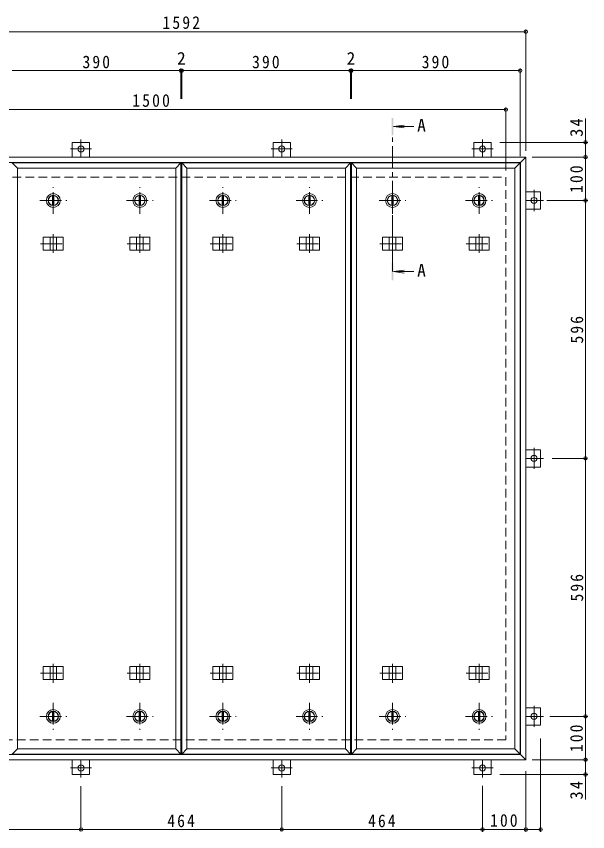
# Model space of a CAD drawing. Units: millimetres at full size, sheet at 1:10. Extents: x -2570 to 2371, y -1962 to 1482.
# Drawn here: x -1463 to -142, y -402 to 1482 of the extents above; entities that cross this region are included whole.
import ezdxf
from ezdxf.enums import TextEntityAlignment as Align

# ---------------------------------------------------------------- set-up
doc = ezdxf.new("R2010")
doc.units = ezdxf.units.MM
doc.header["$LTSCALE"] = 10
doc.header["$PDMODE"] = 32
doc.header["$PDSIZE"] = 8
doc.linetypes.add('CHAIN1', pattern=[8, 5, -1, 1, -1])
doc.linetypes.add('DASHED2', pattern=[3, 2, -1])
for name, color, linetype, lineweight in [('0-1_躯体', 2, 'DASHED2', 9), ('0-2_仕上', 4, 'Continuous', 9), ('0-3_建具', 4, 'Continuous', 9), ('0-5_寸法', 4, 'Continuous', 9), ('0-C', 2, 'Continuous', 9), ('0-E', 3, 'Continuous', 9), ('0-F', 7, 'Continuous', 9)]:
    doc.layers.add(name, color=color, linetype=linetype, lineweight=lineweight)
doc.styles.add('ＭＳ ゴシック', font='')
doc.styles.get('ＭＳ ゴシック').set_extended_font_data('MS Gothic')

msp = doc.modelspace()

# ---------------------------------------------------------------- linework, layer by layer
at = {"layer": '0-1_躯体'}
for p, q in [((-1831.46, 1110.53), (-331.46, 1110.53)), ((-331.46, 1110.53), (-331.46, -189.47)), ((-331.46, -189.47), (-1831.46, -189.47))]:
    msp.add_line(p, q, dxfattribs=at)
at = {"layer": '0-2_仕上'}
for p, q in [((-1460.46, -210.47), (-1460.46, 1131.53)), ((-1094.46, -210.47), (-1094.46, 1131.53)), ((-1082.46, -222.47), (-1082.46, 1143.53)), ((-1080.46, -222.47), (-1080.46, 1143.53)), ((-1068.46, -210.47), (-1068.46, 1131.53)), ((-702.46, -210.47), (-702.46, 1131.53)), ((-690.46, -222.47), (-690.46, 1143.53)), ((-688.46, -222.47), (-688.46, 1143.53)), ((-676.46, -210.47), (-676.46, 1131.53)), ((-310.46, -210.47), (-310.46, 1131.53)), ((-298.46, -222.47), (-298.46, 1143.53))]:
    msp.add_line(p, q, dxfattribs=at)
for points in [[(-1460.46, 1131.53), (-1472.46, 1143.53), (-1082.46, 1143.53)], [(-1460.46, 1131.53), (-1094.46, 1131.53), (-1082.46, 1143.53)], [(-1068.46, 1131.53), (-1080.46, 1143.53), (-690.46, 1143.53)], [(-1068.46, 1131.53), (-702.46, 1131.53), (-690.46, 1143.53)], [(-676.46, 1131.53), (-688.46, 1143.53), (-298.46, 1143.53)], [(-676.46, 1131.53), (-310.46, 1131.53), (-298.46, 1143.53)], [(-1460.46, -210.47), (-1472.46, -222.47), (-1082.46, -222.47)], [(-1460.46, -210.47), (-1094.46, -210.47), (-1082.46, -222.47)], [(-1068.46, -210.47), (-1080.46, -222.47), (-690.46, -222.47)], [(-1068.46, -210.47), (-702.46, -210.47), (-690.46, -222.47)], [(-676.46, -210.47), (-688.46, -222.47), (-298.46, -222.47)], [(-676.46, -210.47), (-310.46, -210.47), (-298.46, -222.47)]]:
    msp.add_lwpolyline(points, dxfattribs=at)
at = {"layer": '0-3_建具', "color": 2}
for p, q in [((-1877.46, 1156.53), (-285.46, 1156.53)), ((-297.46, 1144.53), (-285.46, 1156.53)), ((-285.46, 1156.53), (-285.46, -235.47)), ((-1865.46, 1144.53), (-297.46, 1144.53)), ((-297.46, -223.47), (-297.46, 1144.53)), ((-297.46, -223.47), (-1865.46, -223.47)), ((-297.46, -223.47), (-285.46, -235.47)), ((-285.46, -235.47), (-1877.46, -235.47))]:
    msp.add_line(p, q, dxfattribs=at)
at = {"layer": '0-3_建具'}
for p, q in [((-1400.54, 971.53), (-1400.54, 941.53)), ((-1400.54, 971.53), (-1354.37, 971.53)), ((-1384.96, 971.53), (-1384.96, 941.53)), ((-1369.96, 971.53), (-1369.96, 941.53)), ((-1354.37, 971.53), (-1354.37, 941.53)), ((-1200.54, 971.53), (-1200.54, 941.53)), ((-1200.54, 971.53), (-1154.37, 971.53)), ((-1184.96, 971.53), (-1184.96, 941.53)), ((-1169.96, 971.53), (-1169.96, 941.53)), ((-1154.37, 971.53), (-1154.37, 941.53)), ((-1008.54, 971.53), (-1008.54, 941.53)), ((-1008.54, 971.53), (-962.37, 971.53)), ((-992.96, 971.53), (-992.96, 941.53)), ((-977.96, 971.53), (-977.96, 941.53)), ((-962.37, 971.53), (-962.37, 941.53)), ((-808.54, 971.53), (-808.54, 941.53)), ((-808.54, 971.53), (-762.37, 971.53)), ((-792.96, 971.53), (-792.96, 941.53)), ((-777.96, 971.53), (-777.96, 941.53)), ((-762.37, 971.53), (-762.37, 941.53)), ((-616.54, 971.53), (-616.54, 941.53)), ((-616.54, 971.53), (-570.37, 971.53)), ((-600.96, 971.53), (-600.96, 941.53)), ((-585.96, 971.53), (-585.96, 941.53)), ((-570.37, 971.53), (-570.37, 941.53)), ((-416.54, 971.53), (-416.54, 941.53)), ((-416.54, 971.53), (-370.37, 971.53)), ((-400.96, 971.53), (-400.96, 941.53)), ((-385.96, 971.53), (-385.96, 941.53)), ((-370.37, 971.53), (-370.37, 941.53)), ((-1400.54, 941.53), (-1354.37, 941.53)), ((-1200.54, 941.53), (-1154.37, 941.53)), ((-1008.54, 941.53), (-962.37, 941.53)), ((-808.54, 941.53), (-762.37, 941.53)), ((-616.54, 941.53), (-570.37, 941.53)), ((-416.54, 941.53), (-370.37, 941.53)), ((-1400.54, -50.47), (-1400.54, -20.47)), ((-1400.54, -20.47), (-1354.37, -20.47)), ((-1384.96, -50.47), (-1384.96, -20.47)), ((-1369.96, -50.47), (-1369.96, -20.47)), ((-1354.37, -50.47), (-1354.37, -20.47)), ((-1200.54, -50.47), (-1200.54, -20.47)), ((-1200.54, -20.47), (-1154.37, -20.47)), ((-1184.96, -50.47), (-1184.96, -20.47)), ((-1169.96, -50.47), (-1169.96, -20.47)), ((-1154.37, -50.47), (-1154.37, -20.47)), ((-1008.54, -50.47), (-1008.54, -20.47)), ((-1008.54, -20.47), (-962.37, -20.47)), ((-992.96, -50.47), (-992.96, -20.47)), ((-977.96, -50.47), (-977.96, -20.47)), ((-962.37, -50.47), (-962.37, -20.47)), ((-808.54, -50.47), (-808.54, -20.47)), ((-808.54, -20.47), (-762.37, -20.47)), ((-792.96, -50.47), (-792.96, -20.47)), ((-777.96, -50.47), (-777.96, -20.47)), ((-762.37, -50.47), (-762.37, -20.47)), ((-616.54, -50.47), (-616.54, -20.47)), ((-616.54, -20.47), (-570.37, -20.47)), ((-600.96, -50.47), (-600.96, -20.47)), ((-585.96, -50.47), (-585.96, -20.47)), ((-570.37, -50.47), (-570.37, -20.47)), ((-416.54, -50.47), (-416.54, -20.47)), ((-416.54, -20.47), (-370.37, -20.47)), ((-400.96, -50.47), (-400.96, -20.47)), ((-385.96, -50.47), (-385.96, -20.47)), ((-370.37, -50.47), (-370.37, -20.47)), ((-1400.54, -50.47), (-1354.37, -50.47)), ((-1200.54, -50.47), (-1154.37, -50.47)), ((-1008.54, -50.47), (-962.37, -50.47)), ((-808.54, -50.47), (-762.37, -50.47)), ((-616.54, -50.47), (-570.37, -50.47)), ((-416.54, -50.47), (-370.37, -50.47))]:
    msp.add_line(p, q, dxfattribs=at)
at = {"layer": '0-3_建具', "linetype": 'CHAIN1'}
for p, q in [((-1377.46, 978.65), (-1377.46, 935.41)), ((-1177.46, 978.65), (-1177.46, 935.41)), ((-985.46, 978.65), (-985.46, 935.41)), ((-785.46, 978.65), (-785.46, 935.41)), ((-593.46, 978.65), (-593.46, 935.41)), ((-393.46, 978.65), (-393.46, 935.41)), ((-1406.87, 956.53), (-1348.05, 956.53)), ((-1206.87, 956.53), (-1148.05, 956.53)), ((-1014.87, 956.53), (-956.05, 956.53)), ((-814.87, 956.53), (-756.05, 956.53)), ((-622.87, 956.53), (-564.05, 956.53)), ((-422.87, 956.53), (-364.05, 956.53)), ((-1377.46, -57.59), (-1377.46, -14.35)), ((-1177.46, -57.59), (-1177.46, -14.35)), ((-985.46, -57.59), (-985.46, -14.35)), ((-785.46, -57.59), (-785.46, -14.35)), ((-593.46, -57.59), (-593.46, -14.35)), ((-393.46, -57.59), (-393.46, -14.35)), ((-1406.87, -35.47), (-1348.05, -35.47)), ((-1206.87, -35.47), (-1148.05, -35.47)), ((-1014.87, -35.47), (-956.05, -35.47)), ((-814.87, -35.47), (-756.05, -35.47)), ((-622.87, -35.47), (-564.05, -35.47)), ((-422.87, -35.47), (-364.05, -35.47))]:
    msp.add_line(p, q, dxfattribs=at)
at = {"layer": '0-5_寸法'}
for p, q in [((-591.46, 1227.35), (-566.67, 1230.61)), ((-591.46, 1227.35), (-566.67, 1224.09)), ((-591.46, 1227.35), (-543.99, 1227.35)), ((-591.46, 892.22), (-566.67, 895.49)), ((-591.46, 892.22), (-566.67, 888.96)), ((-591.46, 892.22), (-543.99, 892.22))]:
    msp.add_line(p, q, dxfattribs=at)
at = {"layer": '0-5_寸法', "linetype": 'CHAIN1'}
msp.add_line((-593.46, 892.22), (-593.46, 1207.35), dxfattribs=at)
at = {"layer": '0-5_寸法'}
for points in [[(-591.46, 1247.35), (-595.46, 1247.35), (-591.46, 1207.35), (-595.46, 1207.35)], [(-591.46, 872.22), (-595.46, 872.22), (-591.46, 912.22), (-595.46, 912.22)]]:
    msp.add_solid(points, dxfattribs=at)
at = {"layer": '0-C', "linetype": 'CHAIN1'}
for p, q in [((-1377.46, 1025.53), (-1377.46, 1087.53)), ((-1177.46, 1025.53), (-1177.46, 1087.53)), ((-985.46, 1025.53), (-985.46, 1087.53)), ((-785.46, 1025.53), (-785.46, 1087.53)), ((-593.46, 1025.53), (-593.46, 1087.53)), ((-393.46, 1025.53), (-393.46, 1087.53)), ((-1408.46, 1056.53), (-1346.46, 1056.53)), ((-1208.46, 1056.53), (-1146.46, 1056.53)), ((-1016.46, 1056.53), (-954.46, 1056.53)), ((-816.46, 1056.53), (-754.46, 1056.53)), ((-624.46, 1056.53), (-562.46, 1056.53)), ((-424.46, 1056.53), (-362.46, 1056.53)), ((-1377.46, -104.47), (-1377.46, -166.47)), ((-1177.46, -104.47), (-1177.46, -166.47)), ((-985.46, -104.47), (-985.46, -166.47)), ((-785.46, -104.47), (-785.46, -166.47)), ((-593.46, -104.47), (-593.46, -166.47)), ((-393.46, -104.47), (-393.46, -166.47)), ((-1408.46, -135.47), (-1346.46, -135.47)), ((-1208.46, -135.47), (-1146.46, -135.47)), ((-1016.46, -135.47), (-954.46, -135.47)), ((-816.46, -135.47), (-754.46, -135.47)), ((-624.46, -135.47), (-562.46, -135.47)), ((-424.46, -135.47), (-362.46, -135.47))]:
    msp.add_line(p, q, dxfattribs=at)
at = {"layer": '0-C'}
for p, q in [((-1378.96, 1067.93), (-1378.96, 1045.13)), ((-1375.96, 1067.93), (-1375.96, 1045.13)), ((-1178.96, 1067.93), (-1178.96, 1045.13)), ((-1175.96, 1067.93), (-1175.96, 1045.13)), ((-986.96, 1067.93), (-986.96, 1045.13)), ((-983.96, 1067.93), (-983.96, 1045.13)), ((-786.96, 1067.93), (-786.96, 1045.13)), ((-783.96, 1067.93), (-783.96, 1045.13)), ((-594.96, 1067.93), (-594.96, 1045.13)), ((-591.96, 1067.93), (-591.96, 1045.13)), ((-394.96, 1067.93), (-394.96, 1045.13)), ((-391.96, 1067.93), (-391.96, 1045.13)), ((-1378.96, -146.87), (-1378.96, -124.07)), ((-1375.96, -146.87), (-1375.96, -124.07)), ((-1178.96, -146.87), (-1178.96, -124.07)), ((-1175.96, -146.87), (-1175.96, -124.07)), ((-986.96, -146.87), (-986.96, -124.07)), ((-983.96, -146.87), (-983.96, -124.07)), ((-786.96, -146.87), (-786.96, -124.07)), ((-783.96, -146.87), (-783.96, -124.07)), ((-594.96, -146.87), (-594.96, -124.07)), ((-591.96, -146.87), (-591.96, -124.07)), ((-394.96, -146.87), (-394.96, -124.07)), ((-391.96, -146.87), (-391.96, -124.07))]:
    msp.add_line(p, q, dxfattribs=at)
for centre, radius in [((-1377.46, 1056.53), 16), ((-1377.46, 1056.53), 12), ((-1377.46, 1056.53), 11.5), ((-1177.46, 1056.53), 16), ((-1177.46, 1056.53), 12), ((-1177.46, 1056.53), 11.5), ((-985.46, 1056.53), 16), ((-985.46, 1056.53), 12), ((-985.46, 1056.53), 11.5), ((-785.46, 1056.53), 16), ((-785.46, 1056.53), 12), ((-785.46, 1056.53), 11.5), ((-593.46, 1056.53), 16), ((-593.46, 1056.53), 12), ((-593.46, 1056.53), 11.5), ((-393.46, 1056.53), 16), ((-393.46, 1056.53), 12), ((-393.46, 1056.53), 11.5), ((-1377.46, -135.47), 16), ((-1377.46, -135.47), 12), ((-1377.46, -135.47), 11.5), ((-1177.46, -135.47), 16), ((-1177.46, -135.47), 12), ((-1177.46, -135.47), 11.5), ((-985.46, -135.47), 16), ((-985.46, -135.47), 12), ((-985.46, -135.47), 11.5), ((-785.46, -135.47), 16), ((-785.46, -135.47), 12), ((-785.46, -135.47), 11.5), ((-593.46, -135.47), 16), ((-593.46, -135.47), 12), ((-593.46, -135.47), 11.5), ((-393.46, -135.47), 16), ((-393.46, -135.47), 12), ((-393.46, -135.47), 11.5)]:
    msp.add_circle(centre, radius, dxfattribs=at)
at = {"layer": '0-E'}
for p, q in [((-1333.46, 1190.73), (-1293.46, 1190.73)), ((-1333.46, 1190.73), (-1333.46, 1156.53)), ((-1293.46, 1190.73), (-1293.46, 1156.53)), ((-869.46, 1190.73), (-829.46, 1190.73)), ((-869.46, 1190.73), (-869.46, 1156.53)), ((-829.46, 1190.73), (-829.46, 1156.53)), ((-405.46, 1190.73), (-365.46, 1190.73)), ((-405.46, 1190.73), (-405.46, 1156.53)), ((-365.46, 1190.73), (-365.46, 1156.53)), ((-251.26, 1076.53), (-285.46, 1076.53)), ((-251.26, 1076.53), (-251.26, 1036.53)), ((-251.26, 1036.53), (-285.46, 1036.53)), ((-251.26, 480.53), (-285.46, 480.53)), ((-251.26, 480.53), (-251.26, 440.53)), ((-251.26, 440.53), (-285.46, 440.53)), ((-251.26, -115.47), (-285.46, -115.47)), ((-251.26, -115.47), (-251.26, -155.47)), ((-251.26, -155.47), (-285.46, -155.47)), ((-1333.46, -269.67), (-1333.46, -235.47)), ((-1293.46, -269.67), (-1293.46, -235.47)), ((-869.46, -269.67), (-869.46, -235.47)), ((-829.46, -269.67), (-829.46, -235.47)), ((-405.46, -269.67), (-405.46, -235.47)), ((-365.46, -269.67), (-365.46, -235.47)), ((-1293.46, -269.67), (-1333.46, -269.67)), ((-829.46, -269.67), (-869.46, -269.67)), ((-365.46, -269.67), (-405.46, -269.67))]:
    msp.add_line(p, q, dxfattribs=at)
at = {"layer": '0-E', "linetype": 'CHAIN1'}
for p, q in [((-1313.46, 1197.71), (-1313.46, 1156.53)), ((-849.46, 1197.71), (-849.46, 1156.53)), ((-385.46, 1197.71), (-385.46, 1156.53)), ((-1289.08, 1175.73), (-1337.83, 1175.73)), ((-825.08, 1175.73), (-873.83, 1175.73)), ((-361.08, 1175.73), (-409.83, 1175.73)), ((-266.26, 1032.16), (-266.26, 1080.91)), ((-244.28, 1056.53), (-285.46, 1056.53)), ((-266.26, 436.16), (-266.26, 484.91)), ((-244.28, 460.53), (-285.46, 460.53)), ((-266.26, -159.85), (-266.26, -111.09)), ((-244.28, -135.47), (-285.46, -135.47)), ((-1313.46, -276.64), (-1313.46, -235.47)), ((-849.46, -276.64), (-849.46, -235.47)), ((-385.46, -276.64), (-385.46, -235.47)), ((-1337.83, -254.67), (-1289.08, -254.67)), ((-873.83, -254.67), (-825.08, -254.67)), ((-409.83, -254.67), (-361.08, -254.67))]:
    msp.add_line(p, q, dxfattribs=at)
at = {"layer": '0-E'}
for centre in [(-1313.46, 1175.73), (-849.46, 1175.73), (-385.46, 1175.73), (-266.26, 1056.53), (-266.26, 460.53), (-266.26, -135.47), (-1313.46, -254.67), (-849.46, -254.67), (-385.46, -254.67)]:
    msp.add_circle(centre, 7, dxfattribs=at)
at = {"layer": '0-F'}
for p, q in [((-285.46, 1171.53), (-285.46, 1451.53)), ((-1877.46, 1446.53), (-285.46, 1446.53)), ((-1472.46, 1356.53), (-1082.46, 1356.53)), ((-1082.46, 1359.53), (-1082.46, 1291.73)), ((-1082.46, 1356.53), (-1080.46, 1356.53)), ((-1080.46, 1359.53), (-1080.46, 1291.73)), ((-1080.46, 1356.53), (-690.46, 1356.53)), ((-690.46, 1359.53), (-690.46, 1291.73)), ((-690.46, 1356.53), (-688.46, 1356.53)), ((-688.46, 1359.53), (-688.46, 1291.73)), ((-688.46, 1356.53), (-298.46, 1356.53)), ((-298.46, 1158.53), (-298.46, 1361.53)), ((-1831.46, 1266.53), (-331.46, 1266.53)), ((-331.46, 1125.53), (-331.46, 1271.53)), ((-147.37, 1190.73), (-147.37, 1245.91)), ((-142.37, 1190.73), (-345.46, 1190.73)), ((-147.37, 1156.53), (-147.37, 1190.73)), ((-270.46, 1156.53), (-142.37, 1156.53)), ((-147.37, 1056.53), (-147.37, 1156.53)), ((-236.53, 1056.53), (-142.37, 1056.53)), ((-147.37, 460.53), (-147.37, 1056.53)), ((-144.37, 460.53), (-224.28, 460.53)), ((-147.37, -135.47), (-147.37, 460.53)), ((-229.94, -135.47), (-142.37, -135.47)), ((-147.37, -235.47), (-147.37, -135.47)), ((-251.26, -401.83), (-251.26, -186.68)), ((-270.46, -235.47), (-142.37, -235.47)), ((-147.37, -235.47), (-147.37, -269.67)), ((-285.46, -261.68), (-285.45, -401.83)), ((-142.37, -269.67), (-345.46, -269.67)), ((-147.37, -269.67), (-147.37, -327.62)), ((-1313.46, -399.83), (-1313.46, -296.64)), ((-849.46, -399.83), (-849.46, -296.64)), ((-385.46, -295.61), (-385.45, -401.83)), ((-1777.46, -396.83), (-1313.46, -396.83)), ((-1313.46, -396.83), (-849.46, -396.83)), ((-849.46, -396.83), (-385.45, -396.83)), ((-385.45, -396.83), (-285.45, -396.83)), ((-285.45, -396.83), (-251.26, -396.83))]:
    msp.add_line(p, q, dxfattribs=at)
for p in [(-285.46, 1446.53), (-1082.46, 1356.53), (-1080.46, 1356.53), (-690.46, 1356.53), (-688.46, 1356.53), (-298.46, 1356.53), (-331.46, 1266.53), (-147.37, 1190.73), (-147.37, 1156.53), (-147.37, 1056.53), (-147.37, 460.53), (-147.37, -135.47), (-147.37, -235.47), (-147.37, -269.67), (-1313.46, -396.83), (-849.46, -396.83), (-385.45, -396.83), (-285.45, -396.83), (-251.26, -396.83)]:
    msp.add_point(p, dxfattribs=at)

# ---------------------------------------------------------------- texts
at = {"layer": '0-5_寸法', "color": 2, "style": 'ＭＳ ゴシック'}
for p in [(-536.43, 1206.95), (-536.43, 871.83)]:
    msp.add_text('A', height=29.33, dxfattribs=at).set_placement(p, align=Align.BOTTOM_LEFT)
at = {"layer": '0-F', "color": 2, "style": 'ＭＳ ゴシック'}
for p in [(-1091.46, 1361.53), (-699.46, 1361.53)]:
    msp.add_text('2', height=29.33, dxfattribs=at).set_placement(p, align=Align.BOTTOM_LEFT)
at = {"layer": '0-F', "color": 2, "char_height": 29.33, "attachment_point": 7, "style": 'ＭＳ ゴシック'}
for s, insert in [('\\T1.28;\\W0.9;1592', (-1125.21, 1452.53)), ('\\T1.27;\\W0.9;390', (-1309.96, 1361.53)), ('\\T1.27;\\W0.9;390', (-917.96, 1361.53)), ('\\T1.27;\\W0.9;390', (-525.96, 1361.53)), ('\\T1.28;\\W0.9;1500', (-1194.96, 1272.53)), ('\\T1.27;\\W0.9;464', (-1113.96, -391.83)), ('\\T1.27;\\W0.9;464', (-649.96, -391.83)), ('\\T1.27;\\W0.9;100', (-367.95, -390.83))]:
    msp.add_mtext(s, dxfattribs=dict(at, insert=insert))
at = {"layer": '0-F', "color": 2, "char_height": 29.33, "attachment_point": 7, "rotation": 90, "style": 'ＭＳ ゴシック'}
for s, insert in [('\\T1.27;\\W0.95;34', (-153.37, 1203.41)), ('\\T1.27;\\W0.9;100', (-153.37, 1074.03)), ('\\T1.27;\\W0.9;596', (-152.37, 726.03)), ('\\T1.27;\\W0.9;596', (-152.37, 130.03)), ('\\T1.27;\\W0.9;100', (-153.37, -217.97)), ('\\T1.27;\\W0.95;34', (-153.37, -327.62))]:
    msp.add_mtext(s, dxfattribs=dict(at, insert=insert))

doc.saveas('drawing.dxf')
